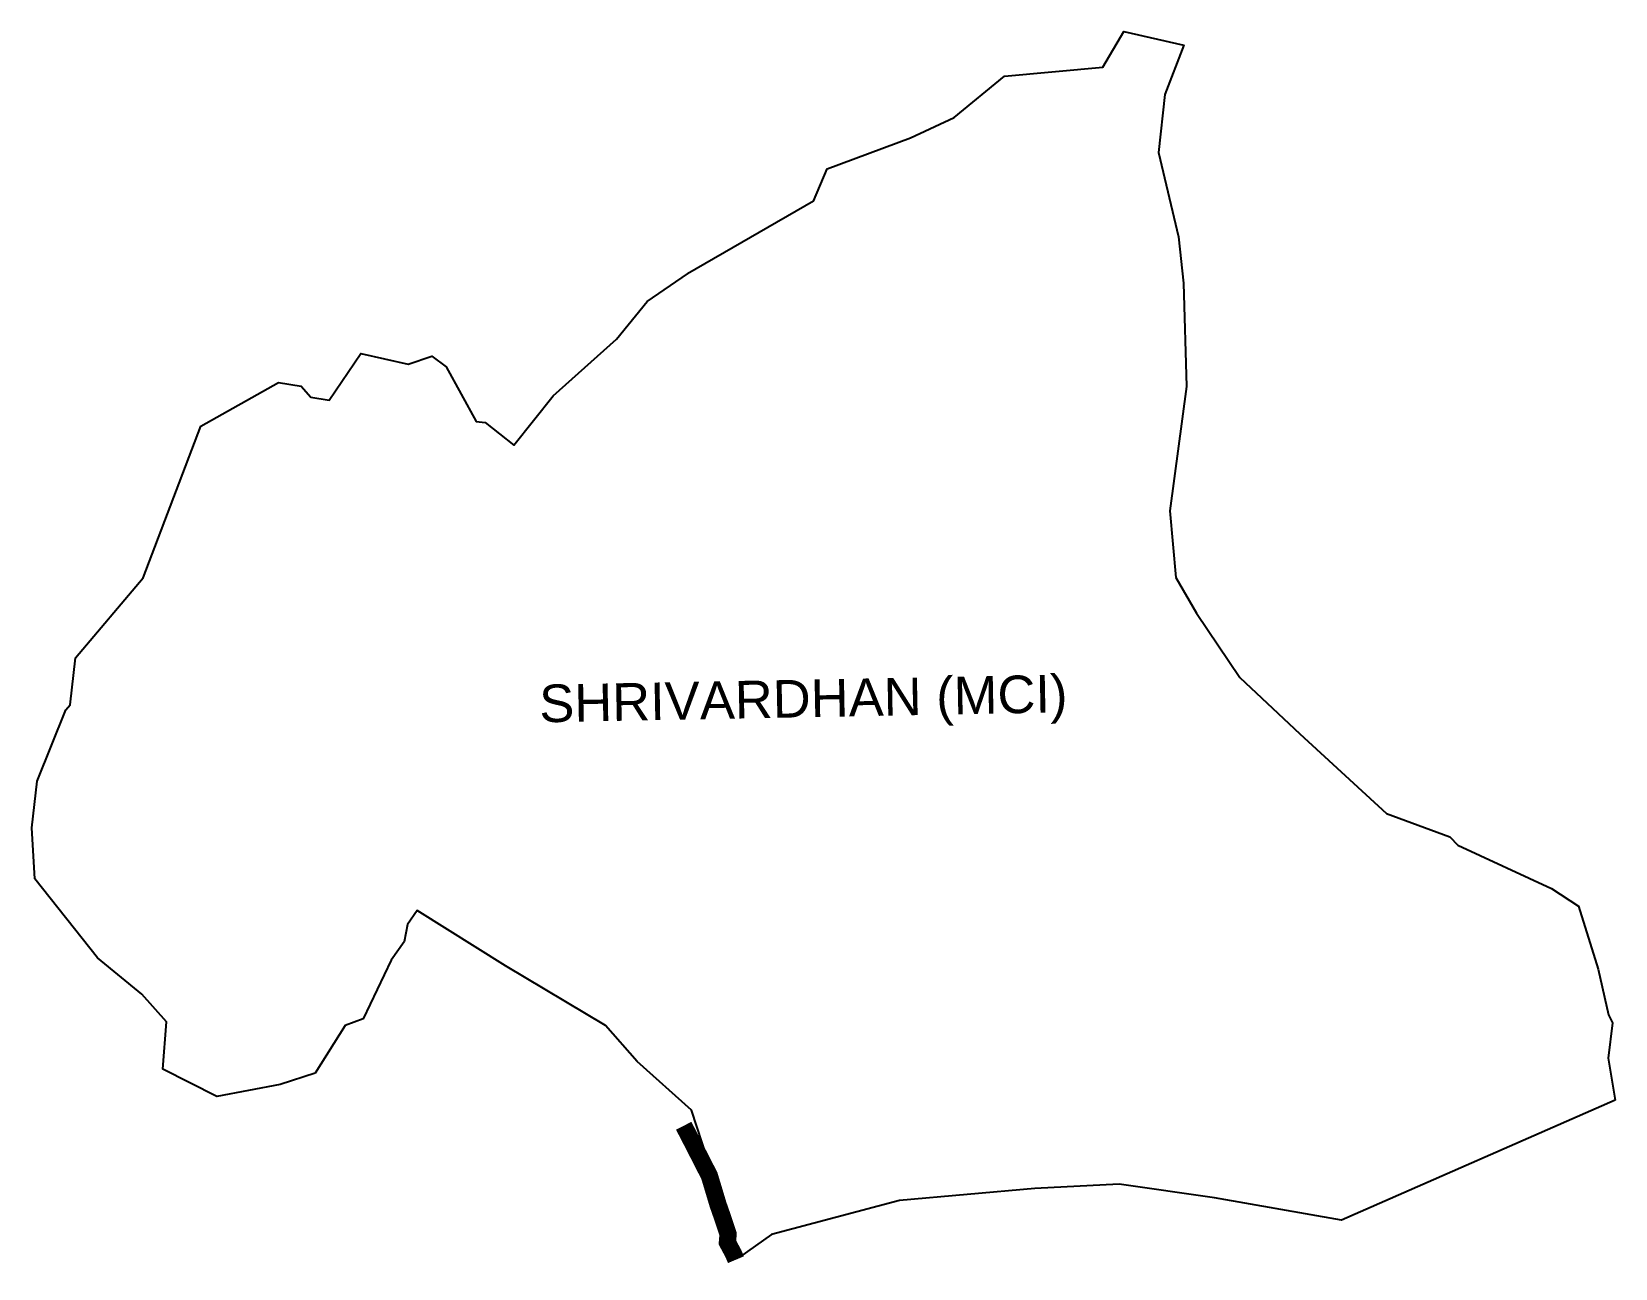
# Model space of a CAD drawing. Header units: metres. Extents: x 287290 to 291869, y 1996378 to 1999955.
import ezdxf

# ---------------------------------------------------------------- set-up
doc = ezdxf.new("R2010")
doc.units = ezdxf.units.M
for name, color, linetype in [('ARTIFICIALLY PROTECTED', 10, 'Continuous'), ('village', 3, 'Continuous'), ('VILLAGE NAME', 250, 'Continuous')]:
    doc.layers.add(name, color=color, linetype=linetype)
doc.styles.get("Standard").update_dxf_attribs({"font": 'simplex.shx'})

msp = doc.modelspace()

# ---------------------------------------------------------------- linework, layer by layer
at = {"layer": 'ARTIFICIALLY PROTECTED', "flags": 128}
msp.add_lwpolyline([(289175.1, 1996790.8, 50, 50, 0), (289203.6, 1996735.7, 50, 50, 0), (289249.4, 1996646, 50, 50, 0), (289274.2, 1996563.4, 50, 50, 0), (289287.7, 1996524.8, 50, 50, 0), (289303.4, 1996477.4, 50, 50, 0), (289301.5, 1996453.1, 50, 50, 0), (289318.6, 1996421.4, 50, 50, 0), (289326.2, 1996403.5, 50, 50, 0)], format="xyseb", dxfattribs=at)
at = {"layer": 'village', "flags": 128}
msp.add_lwpolyline([(289549.9, 1999464.5), (289186.3, 1999255.2)], dxfattribs=at)
at = {"layer": 'village'}
for points in [[(289549.9, 1999464.5, 0), (289589.9, 1999558.2, 0), (289831.2, 1999647.8, 0), (289956.9, 1999706.6, 0), (290102.4, 1999826.8, 0), (290386.9, 1999852.9, 0), (290447.2, 1999955.2, 0), (290621.1, 1999916.1, 0), (290566.1, 1999773.1, 0), (290547.8, 1999605.5, 0), (290606.1, 1999361.9, 0), (290620.4, 1999227.4, 0), (290628.8, 1998928.7, 0), (290580.7, 1998569.1, 0), (290597.9, 1998376.7, 0), (290657.7, 1998273.8, 0), (290783.1, 1998087.4, 0), (290956.1, 1997924.2, 0), (291207.3, 1997693.5, 0), (291390.1, 1997626, 0), (291413.6, 1997602.3, 0), (291684.6, 1997477.3, 0), (291762.5, 1997425.5, 0), (291818.7, 1997243.3, 0), (291848.8, 1997111.3, 0), (291860.6, 1997088.7, 0), (291847.7, 1996986.3, 0), (291868.7, 1996864.8, 0)], [(291868.7, 1996864.8, 0), (291076.9, 1996518, 0), (290710, 1996582.2, 0), (290434.2, 1996622.2, 0), (290190.7, 1996609.5, 0), (289799, 1996574.4, 0), (289429.1, 1996475.9, 0), (289336, 1996410.4, 0), (289197.6, 1996836, 0), (289040.6, 1996977.1, 0), (288948.7, 1997081.2, 0), (288659.7, 1997253.1, 0), (288404.4, 1997413.4, 0), (288376.9, 1997373.3, 0), (288366.9, 1997322.6, 0), (288329.6, 1997269.4, 0), (288248.5, 1997100, 0), (288195.8, 1997080.6, 0), (288109.1, 1996943.2, 0), (288008.8, 1996909.9, 0), (287825.5, 1996875.9, 0), (287669.2, 1996954.4, 0), (287679.8, 1997091.5, 0), (287607.9, 1997171, 0), (287479.8, 1997276.3, 0), (287299.2, 1997505.4, 0), (287289.9, 1997652.5, 0), (287305.9, 1997787, 0), (287388.7, 1997994.1, 0), (287401.5, 1998008.7, 0), (287416.9, 1998144.6, 0), (287612.2, 1998376, 0), (287779, 1998814.6, 0), (288003.2, 1998940.4, 0), (288069.1, 1998930, 0), (288097.4, 1998898.4, 0), (288149.9, 1998889.4, 0), (288241.2, 1999023.9, 0), (288378.3, 1998993.9, 0), (288447.3, 1999016.4, 0), (288488, 1998985.7, 0), (288574.9, 1998828, 0), (288601.1, 1998824.5, 0), (288684.1, 1998759.6, 0), (288797.8, 1998901.7, 0), (288980.6, 1999065.6, 0), (289069.8, 1999175.1, 0), (289186.3, 1999255.2, 0)]]:
    msp.add_polyline3d(points, dxfattribs=at)

# ---------------------------------------------------------------- texts
at = {"layer": 'VILLAGE NAME', "insert": (288756.3, 1998066.2), "char_height": 108.748, "attachment_point": 1, "rotation": 1.1028}
msp.add_mtext_dynamic_manual_height_columns('{\\fArial|b0|i0|c0|p34;SHRIVARDHAN (MCI)}', width=1571.314, gutter_width=543.7, heights=[0], dxfattribs=at)

doc.saveas('drawing.dxf')
